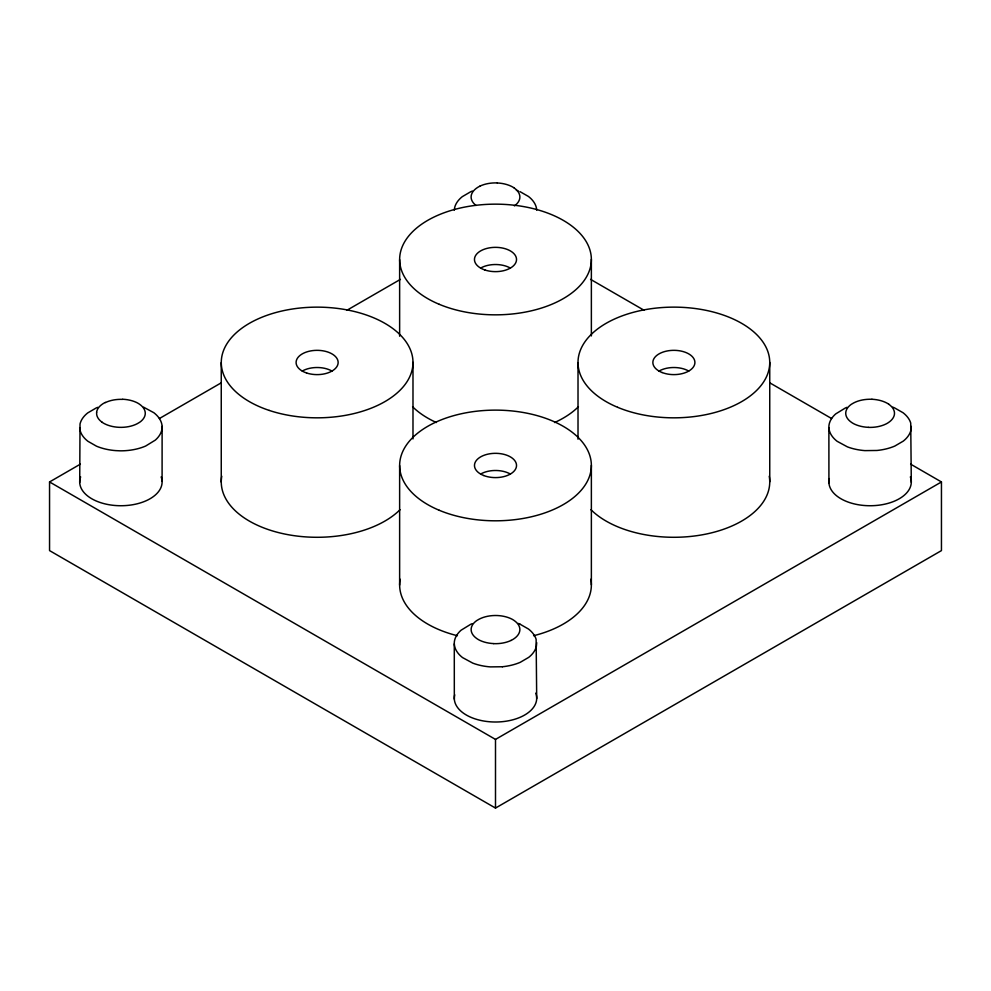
<?xml version="1.0" encoding="UTF-8"?>
<svg xmlns="http://www.w3.org/2000/svg" width="991" height="991" viewBox="0 0 991 991"><rect width="100%" height="100%" fill="white"/><g stroke="black" fill="none" stroke-linecap="round" stroke-linejoin="round"><path stroke-width="1.49" d="M162.09 481.391L162.115 426.403M536.701 698.581L536.131 639.319A41.994 24.242 0 0 0 528.476 629.025L519.891 624.119M911.299 482.32L910.729 423.046A41.994 24.242 0 0 0 903.074 412.751L894.489 407.846A42.105 24.317 0 0 0 892.767 407.165M79.714 482.506L80.023 424.024A42.105 24.304 0 0 1 87.691 412.937L96.177 407.982A41.981 24.23 0 0 1 97.775 407.338M536.713 642.676L536.379 646.281A42.105 24.304 0 0 1 528.711 657.367L520.225 662.335A41.981 24.23 0 0 1 502.387 666.745M911.311 426.403L910.977 430.007A42.105 24.304 0 0 1 903.309 441.094L894.823 446.061A41.981 24.23 0 0 1 876.985 450.471L864.92 450.62A42.192 24.366 0 0 1 847.429 446.879L837.122 441.292A41.944 24.218 0 0 1 829.194 429.883A39.789 22.979 0 0 1 828.996 425.226L829.219 424.024A41.795 24.131 0 0 1 835.686 413.928L845.385 407.982A41.672 24.057 0 0 1 846.983 407.338M454.287 210.154L454.621 207.751A42.105 24.304 0 0 1 462.289 196.664L470.775 191.709A41.981 24.23 0 0 1 472.373 191.065M910.655 464.16L941.45 481.948L941.45 550.6L495.5 808.074L49.55 550.6L49.55 481.948L80.345 464.16M159.365 418.549L220.968 382.984M346.85 310.307L400.414 279.375M49.55 481.948L495.5 739.41L941.45 481.948M502.387 666.757L490.322 666.893A42.192 24.366 0 0 1 472.831 663.152L462.524 657.566A41.944 24.218 0 0 1 454.596 646.157A39.789 22.979 0 0 1 454.398 641.499L454.621 640.297A41.795 24.131 0 0 1 461.088 630.202L470.787 624.256A41.672 24.057 0 0 1 472.385 623.612M143.584 407.165L153.878 412.739A41.944 24.218 0 0 1 161.806 424.16A39.789 22.979 0 0 1 162.004 428.818L161.781 430.007A41.795 24.131 0 0 1 155.314 440.115L145.615 446.061A41.672 24.057 0 0 1 125.857 450.645A39.529 22.818 0 0 1 119.874 450.818L115.724 450.62A42.105 24.317 0 0 1 96.511 446.198L87.926 441.292A41.994 24.242 0 0 1 80.271 430.998L79.689 427.629M519.891 191.573L528.476 196.478A41.944 24.218 0 0 1 536.404 207.887A39.789 22.979 0 0 1 536.713 210.129M590.586 279.375L644.15 310.307M770.032 382.984L831.635 418.549M828.885 427.629L828.922 482.84M454.287 643.902L454.324 699.113M769.747 362.347L769.747 481.812M591.367 259.357L591.367 335.937M591.367 465.336L591.367 584.801M578.013 362.619L578.013 439.199M495.5 739.41L495.5 808.074M412.987 362.347L412.987 438.926M399.633 259.63L399.633 336.209M399.633 465.597L399.633 585.062M221.253 362.619L221.253 482.084M769.227 476.225A95.867 55.347 0 0 1 703.548 534.57A95.867 55.347 0 0 1 590.97 509.721M578.41 406.731A95.867 55.347 0 0 1 554.613 422.525M436.387 422.525A95.867 55.347 0 0 1 412.59 406.731M590.847 579.215A95.867 55.347 0 0 1 533.579 635.727M457.421 635.727A95.867 55.347 0 0 1 400.153 579.215M400.03 509.721A95.867 55.347 0 0 1 287.452 534.57A95.867 55.347 0 0 1 221.773 476.225M161.161 476.894A41.201 23.784 0 0 1 120.902 505.732A41.201 23.784 0 0 1 80.643 476.894M910.357 476.894A41.201 23.784 0 0 1 871.572 505.72A41.201 23.784 0 0 1 829.318 478.566M535.759 693.167A41.201 23.784 0 0 1 496.974 721.993A41.201 23.784 0 0 1 454.72 694.827M518.169 623.438A42.105 24.317 0 0 1 519.891 624.119M511.096 640.421A24.379 14.072 0 0 1 493.741 643.642M511.046 640.421A23.412 13.515 0 0 0 513.611 638.997A24.725 14.27 0 0 0 519.804 630.623A24.379 14.072 0 0 0 514.267 620.601A23.4 13.502 0 0 0 511.851 619.102A24.725 14.27 0 0 0 497.333 615.535A24.379 14.072 0 0 0 479.049 619.226L476.597 620.663A24.515 14.147 0 0 0 471.196 628.505A24.428 14.109 0 0 0 476.733 638.514A23.35 13.49 0 0 0 480.078 640.471A24.8 14.32 0 0 0 493.667 643.593M888.865 404.328A24.379 14.072 0 0 1 894.427 414.349A24.725 14.27 0 0 1 888.196 422.723A23.412 13.515 0 0 1 885.644 424.148A24.379 14.072 0 0 1 868.339 427.369M871.944 399.286A24.379 14.072 0 0 0 853.647 402.953L851.195 404.39A24.515 14.147 0 0 0 845.794 412.231A24.428 14.109 0 0 0 851.331 422.24A23.35 13.49 0 0 0 854.676 424.198A24.8 14.32 0 0 0 868.265 427.332M871.931 399.262A24.725 14.27 0 0 1 886.45 402.841A23.4 13.502 0 0 1 888.902 404.316M516.398 190.26A42.192 24.366 0 0 1 518.169 190.891M476.014 205.447A24.379 14.072 0 0 1 471.171 195.958A24.725 14.27 0 0 1 477.402 187.572A23.412 13.515 0 0 1 479.954 186.159M479.904 186.147A24.379 14.072 0 0 1 497.259 182.939M497.333 182.976A24.8 14.32 0 0 1 510.91 186.11A23.35 13.49 0 0 1 514.304 188.042M514.267 188.055A24.428 14.109 0 0 1 519.817 198.076A24.515 14.147 0 0 1 514.403 205.905M102.222 422.315A24.267 14.01 0 0 1 96.672 412.33M105.368 402.581A24.267 14.01 0 0 1 122.649 399.373M102.098 422.265A23.4 13.502 0 0 0 104.551 423.739A24.725 14.27 0 0 0 119.069 427.319A24.267 14.01 0 0 0 137.278 423.69L139.805 422.191A24.515 14.147 0 0 0 145.206 414.349A24.428 14.109 0 0 0 139.669 404.328A23.35 13.49 0 0 0 136.324 402.371A24.8 14.32 0 0 0 122.735 399.249M96.598 412.231A24.725 14.27 0 0 1 102.804 403.845A23.412 13.515 0 0 1 105.356 402.433M302.255 371.068A21.022 12.14 0 0 1 331.985 371.068M480.635 268.078A21.022 12.14 0 0 1 510.365 268.078M659.015 371.068A21.022 12.14 0 0 1 688.745 371.068M480.635 474.045A21.022 12.14 0 0 1 510.365 474.045M306.603 372.988A21.022 12.14 0 0 0 338.142 362.483A21.022 12.14 0 0 0 306.603 351.966A21.022 12.14 0 0 0 306.603 372.988M483.719 475.519A21.022 12.14 0 0 0 516.472 466.327A21.022 12.14 0 0 0 486.308 454.547A21.022 12.14 0 0 0 483.719 475.519M484.983 270.01A21.022 12.14 0 0 0 516.522 259.493A21.022 12.14 0 0 0 484.983 248.976A21.022 12.14 0 0 0 484.983 270.01M662.099 372.529A21.022 12.14 0 0 0 694.852 363.35A21.022 12.14 0 0 0 664.688 351.557A21.022 12.14 0 0 0 662.099 372.529M269.193 410.41A95.867 55.347 0 0 0 412.987 362.483A95.867 55.347 0 0 0 269.193 314.556A95.867 55.347 0 0 0 269.193 410.41M439.248 304.311A95.867 55.347 0 0 0 590.847 265.204A95.867 55.347 0 0 0 456.405 208.965A95.867 55.347 0 0 0 439.248 304.311M617.628 407.301A95.867 55.347 0 0 0 769.227 368.194A95.867 55.347 0 0 0 634.785 311.942A95.867 55.347 0 0 0 617.628 407.301M439.248 510.278A95.867 55.347 0 0 0 590.847 471.183A95.867 55.347 0 0 0 456.405 414.932A95.867 55.347 0 0 0 439.248 510.278"/></g></svg>
